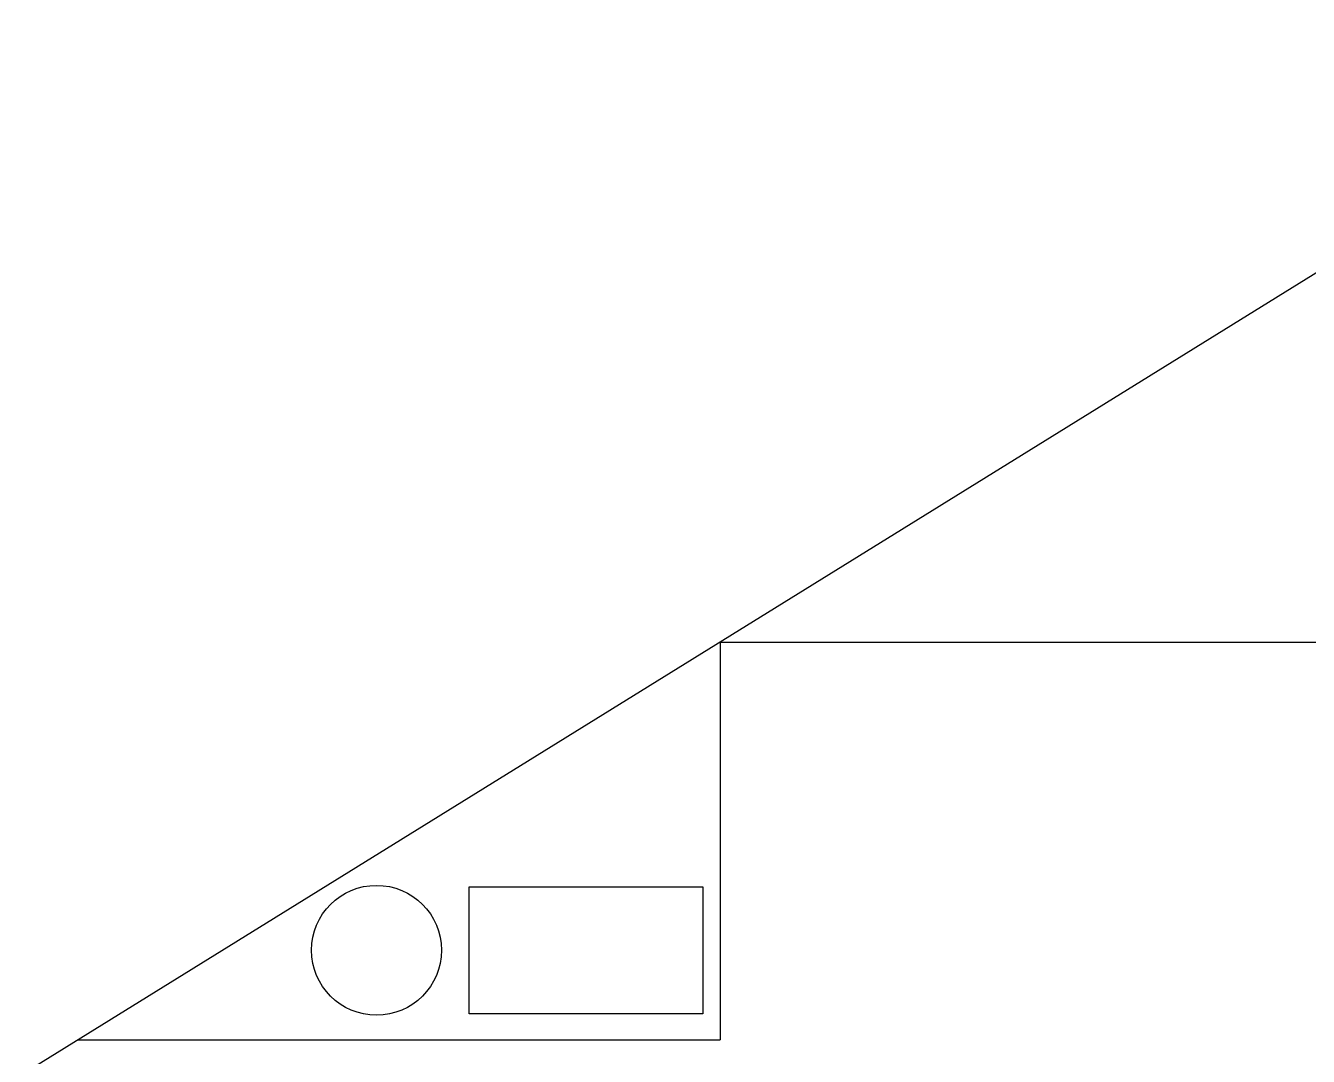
# Model space of a CAD drawing. Header units: inches. Extents: x 11.2 to 54.2, y 16.2 to 41.
# Drawn here: x 36.669 to 38.603, y 32.501 to 34.056 of the extents above; entities that cross this region are included whole.
import ezdxf

# ---------------------------------------------------------------- set-up
doc = ezdxf.new("R2010")
doc.units = ezdxf.units.IN
doc.header["$MEASUREMENT"] = 0
doc.layers.add('1', color=1, linetype='Continuous')

msp = doc.modelspace()

# ---------------------------------------------------------------- linework, layer by layer
at = {"layer": '1'}
for p, q in [((39.2173, 34.0563), (33.7773, 30.6863)), ((37.716, 33.1263), (40.5573, 33.1263)), ((37.716, 33.1263), (37.716, 32.5263)), ((36.7475, 32.5263), (37.716, 32.5263))]:
    msp.add_line(p, q, dxfattribs=at)
msp.add_lwpolyline([(37.3373, 32.7568), (37.6898, 32.7568), (37.6898, 32.5653), (37.3373, 32.5653)], close=True, dxfattribs=at)
msp.add_circle((37.1978, 32.6613), 0.098, dxfattribs=at)

doc.saveas('drawing.dxf')
